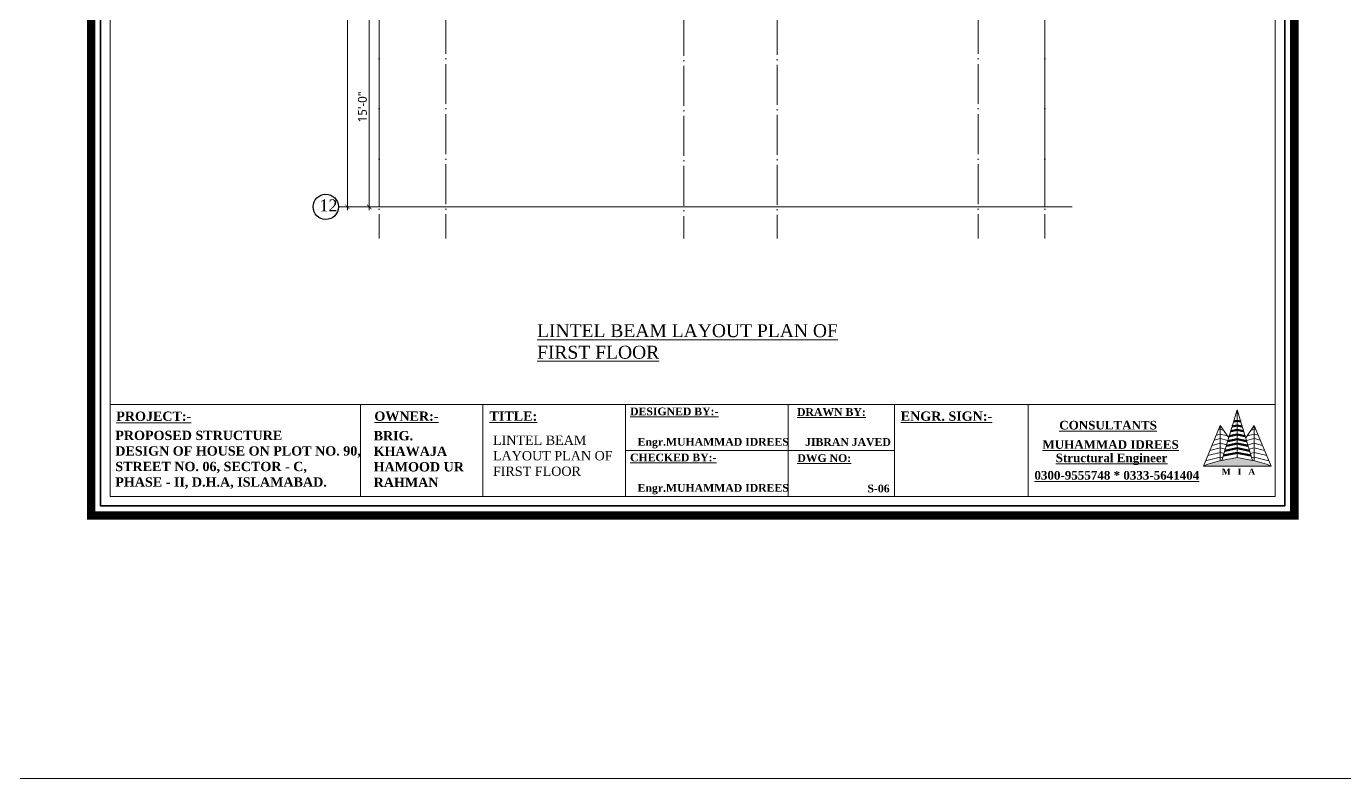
# Model space of a CAD drawing. Header units: inches. Extents: x 77090 to 90659, y -228139 to -226123.
# Drawn here: x 86316 to 87504, y -228139 to -227461 of the extents above; entities that cross this region are included whole.
import ezdxf

# ---------------------------------------------------------------- set-up
doc = ezdxf.new("R2010")
doc.units = ezdxf.units.IN
doc.header["$LTSCALE"] = 15
doc.header["$MEASUREMENT"] = 0
doc.header["$PDMODE"] = 66
doc.linetypes.add('ACAD_ISO02W100', pattern=[15, 12, -3])
doc.linetypes.add('ACAD_ISO04W100', pattern=[30, 24, -3, 0, -3])
doc.layers.get('0').update_dxf_attribs({"lineweight": 25})
doc.layers.get('Defpoints').update_dxf_attribs({"lineweight": 25})
for name, color, linetype, lineweight in [('doted1', 30, 'ACAD_ISO02W100', 13), ('GRID', 8, 'Continuous', 13), ('HACH', 8, 'Continuous', 13), ('level', 7, 'Continuous', 13), ('TEXTS', 41, 'Continuous', 13), ('wall', 240, 'Continuous', 13), ('walls', 5, 'Continuous', 50)]:
    doc.layers.add(name, color=color, linetype=linetype, lineweight=lineweight)
doc.styles.add('ADE', font='', dxfattribs={"height": 6})
doc.styles.get("Standard").update_dxf_attribs({"font": 'trebuc.ttf'})
doc.styles.get('ADE').set_extended_font_data('Arial Rounded MT Bold')
doc.dimstyles.new('TARIQ', dxfattribs={"dimtxt": 6, "dimasz": 6, "dimexe": 6, "dimexo": 6, "dimgap": 2, "dimtad": 1, "dimdec": 1, "dimzin": 3, "dimdsep": 46, "dimlunit": 4, "dimtxsty": 'Standard', "dimblk": 'ARCHTICK', "dimcen": 0.09375, "dimdle": 6, "dimclrd": 256, "dimclre": 256, "dimclrt": 3, "dimadec": 1, "dimazin": 0, "dimtfac": 1, "dimtdec": 1, "dimtofl": 0, "dimtmove": 1, "dimatfit": 3, "dimldrblk": 'ARCHTICK', "dimfxl": 0, "dimfrac": 1, "dimtolj": 1, "dimtzin": 0, "dimlwd": -1, "dimlwe": -1, "dimarcsym": 0})

# ---------------------------------------------------------------- blocks, each defined once
blk = doc.blocks.new('_ArchTick')
at = {"color": 0, "linetype": 'ByBlock', "lineweight": 5, "const_width": 0.15}
blk.add_lwpolyline([(-0.5, -0.5), (0.5, 0.5)], dxfattribs=at)
blk = doc.blocks.new('*D331')
at = {"layer": 'Defpoints', "color": 0, "ltscale": 10}
for p in [(86625.2, -227443.5), (86624.8, -227623.5), (86625.7, -227623.5)]:
    blk.add_point(p, dxfattribs=at)
at = {"layer": 'HACH', "ltscale": 10}
for p, q in [((86624.8, -227443.5), (86621.8, -227443.5)), ((86624.8, -227440.5), (86624.8, -227626.5)), ((86624.8, -227623.5), (86621.8, -227623.5))]:
    blk.add_line(p, q, dxfattribs=at)
at = {"layer": 'HACH', "ltscale": 10, "xscale": 4, "yscale": 4, "zscale": 4}
for p, rotation in [((86624.8, -227443.5), 90), ((86624.8, -227623.5), 270)]:
    blk.add_blockref('_ArchTick', p, dxfattribs=dict(at, rotation=rotation))
at = {"layer": 'HACH', "color": 3, "ltscale": 10, "insert": (86618.7, -227533.5), "char_height": 8, "attachment_point": 5, "rotation": 90}
blk.add_mtext('\\A1;15\'-0"', dxfattribs=at)
blk = doc.blocks.new('*D332')
at = {"layer": 'Defpoints', "color": 0, "ltscale": 10}
for p in [(86601.1, -226540.9), (86605.1, -226540.9), (86600.9, -227623.5)]:
    blk.add_point(p, dxfattribs=at)
at = {"layer": 'HACH', "ltscale": 10}
for p, q in [((86605, -226540.9), (86608.1, -226540.9)), ((86605.1, -227626.5), (86605.1, -226537.9)), ((86605, -227623.5), (86608.1, -227623.5))]:
    blk.add_line(p, q, dxfattribs=at)
at = {"layer": 'HACH', "ltscale": 10, "xscale": 4, "yscale": 4, "zscale": 4}
for p, rotation in [((86605.1, -226540.9), 90), ((86605.1, -227623.5), 270)]:
    blk.add_blockref('_ArchTick', p, dxfattribs=dict(at, rotation=rotation))
at = {"layer": 'HACH', "color": 3, "ltscale": 10, "insert": (86595.1, -227082.2), "char_height": 8, "attachment_point": 5, "rotation": 90}
blk.add_mtext('\\A1;90\'-2{\\H1.000000x;\\S1#2;}"', dxfattribs=at)

msp = doc.modelspace()

# ---------------------------------------------------------------- hatches: boundary and pattern name
at = {"layer": 'walls', "ltscale": 2}
msp.add_hatch(color=256, dxfattribs=at).paths.add_polyline_path([(87437.47, -227857.04, 0.05696), (87420.71, -227851.99), (87406.98, -227849.15), (87393.26, -227851.99, 0.05696), (87376.5, -227857.04), (87406.98, -227857.04)])

# ---------------------------------------------------------------- linework, layer by layer
at = {"lineweight": 5}
for p, q in [((86855.71, -227801.41), (86855.71, -227884.38)), ((87002.33, -227801.41), (87002.33, -227884.38)), ((87098.28, -227801.41), (87098.28, -227884.38)), ((87218.63, -227801.41), (87218.63, -227884.38)), ((86855.71, -227842.9), (87098.28, -227842.9))]:
    msp.add_line(p, q, dxfattribs=at)
msp.add_circle((86585.67, -227623.53), 11.43)
msp.add_circle((86585.67, -227623.53), 11.43)
at = {"layer": 'doted1', "linetype": 'ByBlock', "ltscale": 0.3, "const_width": 7.56}
msp.add_lwpolyline([(86374.21, -226367.63), (87458.46, -226367.63), (87458.46, -227901.56), (86374.21, -227901.56)], close=True, dxfattribs=at)
at = {"layer": 'GRID', "linetype": 'ACAD_ISO04W100', "ltscale": 0.1}
for p, q in [((86633.91, -226502.64), (86633.91, -227652.04)), ((86693.91, -226502.64), (86693.91, -227652.04)), ((87173.41, -226502.64), (87173.41, -227652.04)), ((87233.67, -226502.64), (87233.67, -227652.04)), ((86908.41, -226865.08), (86908.41, -227652.04)), ((86992.41, -226864.11), (86992.41, -227652.04)), ((86597.1, -227623.53), (87258.25, -227623.53))]:
    msp.add_line(p, q, dxfattribs=at)
at = {"layer": 'HACH', "ltscale": 10}
msp.add_lwpolyline([(77090.12, -226123.43), (90659.33, -226123.43), (90659.33, -228138.59), (77090.12, -228138.59)], close=True, dxfattribs=at)
at = {"layer": 'level', "ltscale": 0.25}
msp.add_line((86391.38, -227801.41), (87441.29, -227801.41), dxfattribs=at)
at = {"layer": 'level'}
for p, q in [((86616.95, -227801.41), (86616.95, -227884.38)), ((86727.14, -227801.41), (86727.14, -227884.38))]:
    msp.add_line(p, q, dxfattribs=at)
at = {"layer": 'level', "linetype": 'ByBlock', "lineweight": 35, "ltscale": 0.1}
msp.add_lwpolyline([(86382.8, -226376.22), (87449.88, -226376.22), (87449.88, -227892.97), (86382.8, -227892.97)], close=True, dxfattribs=at)
at = {"layer": 'level', "ltscale": 0.25}
msp.add_lwpolyline([(86391.38, -226384.8), (87441.29, -226384.8), (87441.29, -227884.38), (86391.38, -227884.38)], close=True, dxfattribs=at)
at = {"layer": 'wall'}
for p, q in [((86633.91, -226541.01), (86633.91, -227623.53)), ((87233.67, -227623.53), (87233.67, -226543.53)), ((86633.91, -227623.53), (87233.67, -227623.53)), ((87406.98, -227806.39), (87393.26, -227851.99)), ((87406.98, -227806.39), (87420.71, -227851.99)), ((87406.98, -227806.39), (87406.98, -227849.15)), ((87391.74, -227820.59), (87376.5, -227857.04)), ((87391.74, -227828.17), (87388.19, -227829.07)), ((87391.74, -227824.02), (87390.14, -227824.43)), ((87391.74, -227820.59), (87399.36, -227831.72)), ((87391.74, -227820.59), (87391.74, -227852.28)), ((87391.74, -227824.02), (87394.58, -227824.74)), ((87391.74, -227828.17), (87398.02, -227829.76)), ((87422.23, -227820.59), (87414.6, -227831.72)), ((87422.23, -227828.17), (87415.94, -227829.76)), ((87422.23, -227824.02), (87419.38, -227824.74)), ((87422.23, -227820.59), (87437.47, -227857.04)), ((87422.23, -227820.59), (87422.23, -227852.28)), ((87422.23, -227820.59), (87422.23, -227852.28)), ((87422.23, -227824.02), (87423.83, -227824.43)), ((87422.23, -227828.17), (87425.77, -227829.07)), ((87391.74, -227840.63), (87382.37, -227843)), ((87391.74, -227836.48), (87384.31, -227838.35)), ((87391.74, -227832.33), (87386.25, -227833.71)), ((87391.74, -227832.33), (87398.65, -227834.07)), ((87391.74, -227836.48), (87397.49, -227837.93)), ((87391.74, -227840.63), (87396.33, -227841.79)), ((87422.23, -227832.33), (87415.31, -227834.07)), ((87422.23, -227836.48), (87416.48, -227837.93)), ((87422.23, -227840.63), (87417.64, -227841.79)), ((87422.23, -227832.33), (87427.71, -227833.71)), ((87422.23, -227836.48), (87429.65, -227838.35)), ((87422.23, -227840.63), (87431.6, -227843)), ((87391.74, -227848.93), (87378.49, -227852.28)), ((87391.74, -227844.78), (87380.43, -227847.64)), ((87391.74, -227844.78), (87395.17, -227845.65)), ((87391.74, -227848.93), (87394.01, -227849.51)), ((87406.98, -227849.15), (87393.26, -227851.99)), ((87420.71, -227851.99), (87406.98, -227849.15)), ((87422.23, -227844.78), (87418.8, -227845.65)), ((87422.23, -227848.93), (87419.96, -227849.51)), ((87422.23, -227844.78), (87433.54, -227847.64)), ((87422.23, -227848.93), (87435.48, -227852.28)), ((87406.98, -227857.04), (87376.5, -227857.04)), ((87406.98, -227857.04), (87437.47, -227857.04))]:
    msp.add_line(p, q, dxfattribs=at)
for start, end in [(100.25324, 113.29342), (66.70658, 79.74676)]:
    msp.add_arc((87406.98, -227927.86), 77.09, start, end, dxfattribs=at)
at = {"layer": 'walls', "ltscale": 2}
for p, q in [((87406.98, -227816.26), (87403.81, -227816.92)), ((87406.98, -227816.26), (87410.15, -227816.92)), ((87406.98, -227828.6), (87399.86, -227830.07)), ((87406.98, -227824.49), (87401.18, -227825.69)), ((87406.98, -227820.37), (87402.49, -227821.3)), ((87406.98, -227820.37), (87411.47, -227821.3)), ((87406.98, -227824.49), (87412.79, -227825.69)), ((87406.98, -227828.6), (87414.11, -227830.07)), ((87406.98, -227840.93), (87395.9, -227843.22)), ((87406.98, -227836.82), (87397.22, -227838.84)), ((87406.98, -227832.71), (87398.54, -227834.46)), ((87406.98, -227832.71), (87415.43, -227834.46)), ((87406.98, -227836.82), (87416.75, -227838.84)), ((87406.98, -227840.93), (87418.07, -227843.22)), ((87406.98, -227845.04), (87394.58, -227847.61)), ((87406.98, -227845.04), (87419.39, -227847.61))]:
    msp.add_line(p, q, dxfattribs=at)

# ---------------------------------------------------------------- texts
at = {"layer": 'TEXTS', "linetype": 'ByBlock', "insert": (86579.87, -227616.82), "char_height": 10.8, "width": 2437.9999, "attachment_point": 1, "style": 'ADE'}
msp.add_mtext('{\\fTimes New Roman Baltic|b0|i0|c0|p18;12}', dxfattribs=at)
at = {"layer": 'TEXTS', "attachment_point": 1, "style": 'ADE'}
for s, insert, char_height, width in [('{\\fTimes New Roman|b0|i0|c0|p18;\\LLINTEL BEAM LAYOUT PLAN OF \\PFIRST FLOOR}', (86776.03, -227729.19), 11.664, 578.2643), ('{\\fTimes New Roman|b1|i0|c0|p18;M   I   A}', (87393.1, -227859.3), 5.5908, 228.2982)]:
    msp.add_mtext(s, dxfattribs=dict(at, insert=insert, char_height=char_height, width=width))
at = {"layer": 'TEXTS'}
for s, insert, char_height, width, attachment_point in [('{\\fTimes New Roman|b1|i0|c0|p18;\\LDESIGNED BY:-}', (86859.89, -227804.3), 6.9976, 105.858, 1), ('{\\fTimes New Roman|b1|i0|c0|p18;\\LDRAWN BY:}', (87010.3, -227804.85), 6.9984, 89.9793, 1), ('{\\fTimes New Roman|b1|i0|c0|p18;\\LPROJECT:-}', (86396.84, -227807.89), 8.3981, 73.1937, 1), ('{\\fTimes New Roman|b1|i0|c0|p18;\\LOWNER:-}', (86629.45, -227807.83), 8.3981, 73.1937, 1), ('{\\fTimes New Roman|b1|i0|c0|p18;\\LTITLE:}', (86733.18, -227807.82), 8.3981, 68.6191, 1), ('{\\fTimes New Roman|b1|i0|c0|p18;\\LENGR. SIGN:-}', (87103.76, -227807.83), 8.3981, 98.9375, 1), ('{\\fTimes New Roman|b1|i0|c0|p18;\\LCONSULTANTS}', (87246.62, -227820.22), 7.765, 278.0882, 4), ('{\\fTimes New Roman|b1|i0|c0|p18;PROPOSED STRUCTURE \\PDESIGN OF HOUSE ON PLOT NO. 90, \\PSTREET NO. 06, SECTOR - C, \\PPHASE - II, D.H.A, ISLAMABAD.}', (86395.97, -227825.18), 8.3981, 263.8837, 1), ('{\\fTimes New Roman|b1|i0|c0|p18;BRIG. KHAWAJA \\PHAMOOD UR RAHMAN}', (86628.78, -227825.47), 8.3981, 89.7991, 1), ('{\\fTimes New Roman|b0|i0|c0|p18;LINTEL BEAM \\PLAYOUT PLAN OF \\PFIRST FLOOR}', (86736.3, -227829.49), 8.3981, 167.4761, 1), ('\\pt254.042;{\\fTimes New Roman|b1|i0|c0|p18;Engr.MUHAMMAD IDREES}', (86866.68, -227831.68), 6.9984, 160.0028, 1), ('{\\fTimes New Roman|b1|i0|c0|p18;JIBRAN JAVED}', (87017.63, -227831.83), 6.9984, 141.5097, 1), ('{\\fTimes New Roman|b1|i0|c0|p18;\\LMUHAMMAD IDREES}', (87231.5, -227837.65), 7.765, 278.0882, 4), ('{\\fTimes New Roman|b1|i0|c0|p18;\\LCHECKED BY:-}', (86859.89, -227845.78), 6.9976, 105.858, 1), ('{\\fTimes New Roman|b1|i0|c0|p18;\\LDWG NO:}', (87010.59, -227846.33), 6.9984, 89.9793, 1), ('{\\fTimes New Roman|b1|i0|c0|p18;\\LStructural Engineer}', (87243.42, -227850.96), 7.765, 278.0882, 4), ('{\\fTimes New Roman|b1|i0|c0|p18;\\L0300-9555748 * 0333-5641404}', (87224.24, -227865.4), 7.765, 278.0882, 4), ('\\pt254.042;{\\fTimes New Roman|b1|i0|c0|p18;Engr.MUHAMMAD IDREES}', (86866.68, -227873.17), 6.9984, 160.0028, 1), ('\\pt254;{\\fTimes New Roman|b1|i0|c0|p18;S-06}', (87073.79, -227873.73), 6.9984, 141.5097, 1)]:
    msp.add_mtext(s, dxfattribs=dict(at, insert=insert, char_height=char_height, width=width, attachment_point=attachment_point))

# ---------------------------------------------------------------- dimensions: what is measured, and where the dimension line sits
at = {"layer": 'HACH', "ltscale": 10}
for base, p1, p2, picture, middle in [((86605.14, -226540.89), (86600.85, -227623.53), (86601.07, -226540.89), '*D332', (86595.1, -227082.21)), ((86624.81, -227623.53), (86625.24, -227443.53), (86625.71, -227623.53), '*D331', (86618.74, -227533.53))]:
    dim = msp.add_linear_dim(base=base, p1=p1, p2=p2, angle=90, dimstyle='TARIQ', override={"dimtxt": 8, "dimasz": 4, "dimexe": 3, "dimexo": 3, "dimdle": 3, "dimfxl": 0.18, "dimfxlon": 1, "dimarcsym": 1}, dxfattribs=at)
    dim.commit()
    dim.dimension.update_dxf_attribs({"geometry": picture, "text_midpoint": middle})

doc.saveas('drawing.dxf')
